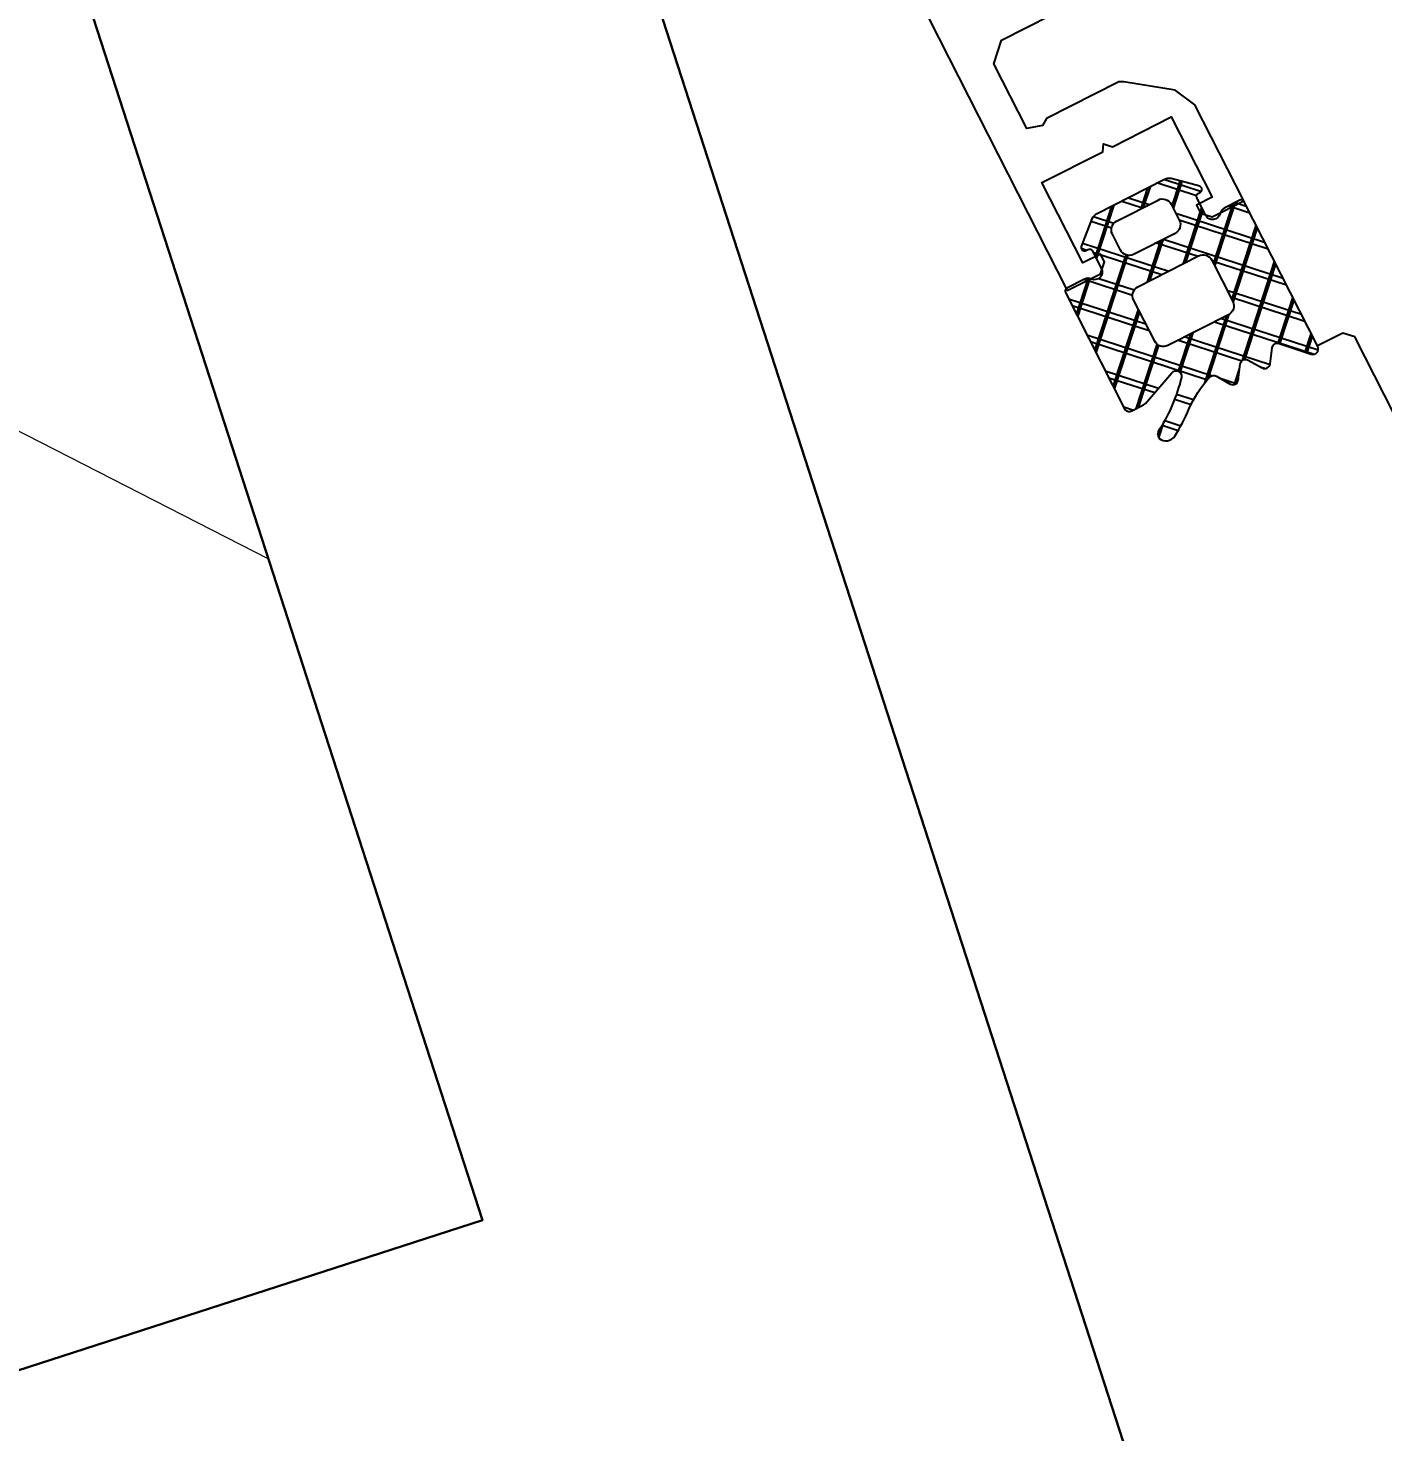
# Model space of a CAD drawing. Header units: millimetres. Extents: x -8689834 to 9419935, y 0 to 135940.
# Drawn here: x 75790.4 to 75865.5, y 106434.4 to 106512.2 of the extents above; entities that cross this region are included whole.
import ezdxf
from ezdxf import colors
from ezdxf.entities.mleader import LeaderData, LeaderLine
from ezdxf.math import Vec2, Vec3

# ---------------------------------------------------------------- set-up
doc = ezdxf.new("R2010")
doc.units = ezdxf.units.MM
doc.header["$MEASUREMENT"] = 0
doc.linetypes.add('HIDDEN', pattern=[6, 4, -2])
doc.layers.get('0').update_dxf_attribs({"color": 250, "lineweight": 9})
for name, color, linetype, lineweight in [('АР_Колонны', 250, 'Continuous', 30), ('АР_Колонны Штрих', 250, 'Continuous', 5), ('АР_Окна', 4, 'Continuous', 0), ('АР_Отметки', 250, 'Continuous', 15), ('АР_стены', 250, 'Continuous', 30), ('АР_Сущ Несущая стена', 216, 'Continuous', 30), ('перекр 0.3', 181, 'Continuous', 30)]:
    doc.layers.add(name, color=color, linetype=linetype, lineweight=lineweight)
doc.layers.add('АР_новое окно', color=155, linetype='Continuous')
doc.layers.get('0').freeze()
doc.styles.add('ISOCPEUR', font='isocpeur.ttf', dxfattribs={"width": 0.7})

# ---------------------------------------------------------------- blocks, each defined once
blk = doc.blocks.new('A$Cb1ac1438')
at = {"layer": 'АР_Колонны Штрих', "ltscale": 100}
h = blk.add_hatch(dxfattribs=at)
h.set_pattern_fill('ANSI35', color=256, scale=500, angle=-72.0645431068729)
h.set_pattern_definition([(332.9354568931271, (-256735.9129927806, 917047.4838722233), (56.87424014611736, 111.3118179161664), []), (332.9354568931271, (-256708.6942039412, 916963.3908433332), (56.87424014611736, 111.3118179161664), [156.25, -31.25, 0, -31.25])])
h.paths.add_polyline_path([(173.2168417862558, -6154.528628895481), (50.03866453003138, -5773.967021993492), (-330.5229423719575, -5897.145199249746), (-207.3447651157039, -6277.70680615172)])
at = {"layer": 'АР_Колонны', "ltscale": 100}
blk.add_lwpolyline([(50.03866453003138, -5773.967021993492), (173.2168417862558, -6154.528628895481), (-207.3447651157039, -6277.70680615172), (-330.5229423719575, -5897.145199249746)], close=True, dxfattribs=at)
blk = doc.blocks.new('_DotSmall')
at = {"color": 0, "linetype": 'ByBlock', "const_width": 0.5}
blk.add_lwpolyline([(-0.0625, 0, 1), (0.0625, 0, 1)], format="xyb", close=True, dxfattribs=at)
blk = doc.blocks.new('стойка витр.')
h = blk.add_hatch()
h.set_pattern_fill('ANSI37', scale=0.5, angle=-69.23283665521843)
h.set_pattern_definition([(335.7671633447816, (-69115.31625940584, 318510.9409690977), (0.6515825639889636, 1.447617495164233), []), (65.76716334478155, (-69115.31625940584, 318510.9409690977), (-1.447617495164233, 0.6515825639889636), [])])
edge = h.paths.add_edge_path()
edge.add_line((-22.69442369043827, 14.13646889062511), (-23.03581465108437, 15.03674084689555))
edge.add_arc((-23.43472203482704, 14.88552442783714), 0.426606969231953, 20.76054121617168, 72.29995807937499)
edge.add_arc((-23.17519432072194, 15.69843630689562), 0.4267278803337561, 110.7639791014305, 252.28796188313498, ccw=False)
edge.add_line((-23.32647754022037, 16.09744767434313), (-22.30045238576713, 16.48652534212306))
edge.add_arc((-22.23557122191811, 16.31559297980009), 0.1828317202011609, 20.74895968860318, 110.7853670150393, ccw=False)
edge.add_line((-22.06459766681655, 16.38036551539699), (-22.02136925791274, 16.26636916297139))
edge.add_arc((-21.85036169383434, 16.33121481389334), 0.1828894349477776, 200.7666051414026, 335.7779732891441)
edge.add_line((-21.68357339510112, 16.25618009645405), (-21.08991230116226, 17.78525728297245))
edge.add_arc((-21.70321396183568, 17.95657679537892), 0.6367804192309714, 344.3928406199507, 381.7248777476984)
edge.add_line((-21.1116628201562, 18.19228116337763), (-22.58147269752226, 22.06827310883818))
edge.add_arc((-23.18057156739388, 21.852472630542), 0.6367804192296693, 19.80944894391843, 57.14148607166609)
edge.add_line((-22.83507592984824, 22.38737642259366), (-24.29334917705273, 23.13834224954917))
edge.add_arc((-24.36844682475663, 22.97158227615987), 0.1828894349476184, 65.75635339884347, 200.7677215648203)
edge.add_line((-24.53945312526776, 22.90673329312267), (-24.49622471639304, 22.79273694081348))
edge.add_arc((-24.66715707872659, 22.7278557770023), 0.1828317201976129, -69.25104032206309, 20.78536700277641, ccw=False)
edge.add_line((-24.60238454316277, 22.55688222189201), (-25.62840969761601, 22.16780455411208))
edge.add_arc((-25.77973726672901, 22.56679910380675), 0.4267278803402734, 149.2463648073436, 290.7703475895543, ccw=False)
edge.add_arc((-26.51302534269302, 23.00322659508151), 0.4266069692186295, 329.2343686070108, 380.7737854734352)
edge.add_line((-26.11415292418678, 23.1545352198882), (-26.50320860397187, 24.18050239048171))
edge.add_arc((-26.6741821590871, 24.11572985494814), 0.1828317201915107, 20.74895966852365, 110.7853670116034)
edge.add_line((-26.73906332292245, 24.28666221726598), (-33.46508004333009, 21.73609814226074))
edge.add_arc((-33.37260125833668, 21.44478009969028), 0.3056444463767395, 107.6120180140902, 200.6882886899978)
edge.add_line((-33.6585366082727, 21.33680091994756), (-33.39916615508264, 20.65282280623796))
edge.add_arc((-33.11489203283651, 20.76049792175978), 0.3039830703862393, 200.7452912846324, 225.8123610097134)
edge.add_line((-33.32677140043234, 20.54252351805917), (-31.79381202385412, 18.90709041146329))
edge.add_arc((-32.0063560722166, 18.68866847666476), 0.3047673113958362, -108.86283880448178, 45.781400895661875, ccw=False)
edge.add_arc((-28.70749382052437, 27.75544220980088), 9.952967568180252, 231.9543329511108, 250.0411665169116, ccw=False)
edge.add_arc((-35.13741779119496, 19.64784166335459), 0.4002801790554734, 42.30928712460122, 119.2250395725891)
edge.add_arc((-34.91139847875967, 19.56672148584141), 0.6024183835395109, 134.3950067436913, 228.6478049676944)
edge.add_arc((-28.53884731806517, 27.80771469972205), 11.01872594929672, 232.0873456721725, 240.8889416158169)
edge.add_arc((-36.88860151399224, 12.8729826853881), 6.091684827127049, 40.75890454826748, 60.61437004968877, ccw=False)
edge.add_arc((-32.50226594848368, 16.64775385941913), 0.3047655738188228, -34.89587558046088, 41.60271899476669, ccw=False)
edge.add_line((-32.25229934006347, 16.47340148731018), (-32.76342180219945, 15.75802363698313))
edge.add_arc((-32.51342051808022, 15.58368567090239), 0.3047857747310843, 145.1100748179471, 256.4242518685471)
edge.add_line((-32.58496309185284, 15.28741547561367), (-31.72801335877739, 15.09082250765641))
edge.add_arc((-31.79955593254474, 14.79455231235153), 0.3047857747455557, -34.88992517811971, 76.42425187022229, ccw=False)
edge.add_line((-31.54955464840168, 14.62021434627968), (-32.06065512256464, 13.90477851201285))
edge.add_arc((-31.81065383841726, 13.73044054594722), 0.304785774745541, 145.1100748233031, 256.4242518693868)
edge.add_line((-31.88219641218893, 13.4341703506434), (-31.02524667911348, 13.23757738269342))
edge.add_arc((-31.09682011228135, 12.94126594878393), 0.3048331054871362, -24.2246592297883, 76.42043308581259, ccw=False)
edge.add_line((-30.81882951050648, 12.81618818287097), (-31.59985344059533, 11.12048939903616))
edge.add_arc((-31.32187980059053, 10.99539431777895), 0.3048247429134716, 155.7710645559098, 290.7402899417831)
edge.add_line((-31.21393143609748, 10.71032366952568), (-22.80062470957637, 13.90072279884771))
edge.add_arc((-22.86539724513609, 14.07169635396312), 0.1828317202009504, 290.7489596761703, 380.7489600455551)
edge = h.paths.add_edge_path(flags=16)
edge.add_line((-23.10434971895302, 21.04022295145114), (-22.19142218885827, 18.63276889372355))
edge.add_arc((-22.69773797682865, 18.4407695405971), 0.5414973949605305, -69.23283665472542, 20.767163345274582, ccw=False)
edge.add_line((-22.5057386237022, 17.93445375262672), (-23.43116100440966, 17.58352553217992))
edge.add_arc((-23.62316035752519, 18.08984132014666), 0.5414973949532591, 200.7671633443313, 290.7671633443313, ccw=False)
edge.add_line((-24.12947614549194, 17.89784196703113), (-25.04240367558668, 20.30529602475872))
edge.add_arc((-24.53608788761267, 20.4972953778888), 0.541497394965222, 110.76716334549809, 200.7671633454981, ccw=False)
edge.add_line((-24.72808724074275, 21.00361116586282), (-23.80266486003529, 21.35453938630963))
edge.add_arc((-23.6106655069234, 20.84822359833925), 0.5414973949553709, 20.767163343835023, 110.767163343835, ccw=False)
edge = h.paths.add_edge_path(flags=16)
edge.add_line((-26.85119390953332, 20.26120087689196), (-25.51269974335446, 16.73149769075098))
edge.add_arc((-26.01901553132848, 16.5394983376209), 0.541497394965222, -69.23283665450191, 20.76716334549809, ccw=False)
edge.add_line((-25.82701617819839, 16.03318254964688), (-28.23444912247942, 15.12026302596496))
edge.add_arc((-28.4264484756095, 15.62657881394625), 0.5414973949720253, 200.7671633452251, 290.76716334522513, ccw=False)
edge.add_line((-28.9327642635908, 15.43457946081617), (-30.27125842979876, 18.96428264696442))
edge.add_arc((-29.76494264181383, 19.15628200007632), 0.5414973949689773, 110.76716334328901, 200.767163343289, ccw=False)
edge.add_line((-29.95694199492573, 19.66259778806125), (-27.5495090506447, 20.57551731175045))
edge.add_arc((-27.35750969751825, 20.06920152376551), 0.541497394974137, 20.767163344728715, 110.76716334472869, ccw=False)
at = {"lineweight": 0, "ltscale": 100, "transparency": 33554687}
for points in [[(65.92687011216185, 59.2824299609274), (-26.6419368966599, 24.17953274302999), (-25.90703195796232, 22.24153677027789), (-25.27813291337225, 21.95846499659092), (-24.82208952034125, 22.13140062004823), (-25.21116718812846, 23.15742577453057), (-20.53714279274573, 24.92985650197079), (-19.19699615391437, 21.39579562939616), (-18.76855027934653, 21.29748815141647), (-18.98085410959902, 20.82581386800302), (-17.68393587967148, 17.40574934773758), (-22.35796027505421, 15.63331862029736), (-22.70380953396671, 16.54534742246324), (-23.1598529269977, 16.37241179900593), (-23.44292470067739, 15.74351275440858), (-22.75122618288151, 13.91945515007683), (-17.16517298531835, 16.03773513642955), (-16.24131551088067, 17.04008095841709), (-15.46667035139399, 19.81128934778826), (-15.4391308168415, 20.08251046122314), (-17.03864790883381, 24.30054944750736), (-17.39634782800567, 24.5561396704943), (-17.47095398549573, 25.44057095424068), (-13.70890040838276, 26.86717441076325), (-12.4510803312005, 26.30097287951503), (-4.305940852005733, 4.821667629301373)], [(-69.8438361948356, -5.633594956780144), (-69.21493715024553, -5.916666730459838), (-30.90838462579995, 8.609511357899464), (-30.62531285212026, 9.238410402496811), (-31.1873041553481, 10.72042096611403)]]:
    blk.add_lwpolyline(points, dxfattribs=at)
at = {"color": 7, "lineweight": 0, "ltscale": 100, "transparency": 33554687}
blk.add_lwpolyline([(-22.69442369043827, 14.13646889062511), (-23.03581465108437, 15.03674084689555, 0.2287523810762611), (-23.30501911480678, 15.29193636016134, -0.7101639231358212), (-23.32647754022037, 16.09744767434313), (-22.30045238576713, 16.48652534212306, -0.4143996870914876), (-22.06459766681655, 16.38036551539699), (-22.02136925791274, 16.26636916297139, 0.6682503890445888), (-21.68357339510112, 16.25618009645405), (-21.08991230116226, 17.78525728297245, 0.1643479059441302), (-21.1116628201562, 18.19228116337763), (-22.58147269752226, 22.06827310883818, 0.1643479059441302), (-22.83507592984824, 22.38737642259366), (-24.29334917705273, 23.13834224954917, 0.6682503891596868), (-24.53945312526776, 22.90673329312267), (-24.49622471639304, 22.79273694081348, -0.4143996870833266), (-24.60238454316277, 22.55688222189201), (-25.62840969761601, 22.16780455411208, -0.7101639231391418), (-26.14645609946456, 22.78500538597291, 0.2287523810910513), (-26.11415292418678, 23.1545352198882), (-26.50320860397187, 24.18050239048171, 0.4143996871765861), (-26.73906332292245, 24.28666221726598), (-33.46508004333009, 21.73609814226074, 0.4300281847644905), (-33.6585366082727, 21.33680091994756), (-33.39916615508264, 20.65282280623796, 0.1098139781175365), (-33.32677140043234, 20.54252351805917), (-31.79381202385412, 18.90709041146329, -0.8000358277039689), (-32.10488848172827, 18.40026861818478, -0.07908294790216032), (-34.84140179419774, 19.91728321780829, 0.3488032577412263), (-35.33285102594527, 19.99716969329165, 0.4361245879823007), (-35.30940773655311, 19.11450854978466, 0.03842309887939363), (-33.89950172111276, 18.18089248692559, -0.08685322061285544), (-32.2743724368047, 16.85010652759956, -0.3467629046601076), (-32.25229934006347, 16.47340148731018), (-32.76342180219945, 15.75802363698313, 0.5278770357902526), (-32.58496309185284, 15.28741547561367), (-31.72801335877739, 15.09082250765641, -0.5278770357776507), (-31.54955464840168, 14.62021434627968), (-32.06065512256464, 13.90477851201285, 0.5278770357650493), (-31.88219641218893, 13.4341703506434), (-31.02524667911348, 13.23757738269342, -0.4697389635461835), (-30.81882951050648, 12.81618818287097), (-31.59985344059533, 11.12048939903616, 0.667984424932516), (-31.21393143609748, 10.71032366952568), (-22.80062470957637, 13.90072279884771, 0.4142135642613711)], format="xyb", close=True, dxfattribs=at)
for points in [[(-26.73906332292245, 24.28666221726598), (-26.73906332292245, 24.28666221726598)], [(-22.80062470957637, 13.90072279884771), (-22.80062470957637, 13.90072279884771)]]:
    blk.add_lwpolyline(points, dxfattribs=at)
at = {"color": 7}
for points in [[(-23.10434971895302, 21.04022295145114), (-22.19142218885827, 18.63276889372355, -0.414213562373095), (-22.5057386237022, 17.93445375262672), (-23.43116100440966, 17.58352553217992, -0.414213562373095), (-24.12947614549194, 17.89784196703113), (-25.04240367558668, 20.30529602475872, -0.414213562373095), (-24.72808724074275, 21.00361116586282), (-23.80266486003529, 21.35453938630963, -0.414213562373095)], [(-26.85119390953332, 20.26120087689196), (-25.51269974335446, 16.73149769075098, -0.414213562373095), (-25.82701617819839, 16.03318254964688), (-28.23444912247942, 15.12026302596496, -0.414213562373095), (-28.9327642635908, 15.43457946081617), (-30.27125842979876, 18.96428264696442, -0.414213562373095), (-29.95694199492573, 19.66259778806125), (-27.5495090506447, 20.57551731175045, -0.414213562373095)]]:
    blk.add_lwpolyline(points, format="xyb", close=True, dxfattribs=at)
at = {"color": 7, "lineweight": 0, "ltscale": 100, "transparency": 33554687}
blk.add_arc((-33.37357679728302, 21.44486016019073), 0.304760386648688, 110.7561904730667, 200.7778938289061, dxfattribs=at)
blk = doc.blocks.new('A$Cec9b444d')
at = {"layer": 'АР_новое окно', "ltscale": 100}
h = blk.add_hatch(dxfattribs=at)
h.set_pattern_fill('ANSI37', color=256, scale=0.4999999999999999, angle=26.94676751923966)
h.set_pattern_definition([(71.94676751923966, (-309002.955189613, -109059.6924787727), (-1.509345793402999, 0.4919669967962001), []), (161.9467675192396, (-309002.955189613, -109059.6924787727), (-0.4919669967962002, -1.509345793402998), [])])
edge = h.paths.add_edge_path()
edge.add_line((205.6677430507813, -6083.809996212934), (204.8094514491993, -6084.246313654682))
edge.add_arc((205.0027297694622, -6084.626625365139), 0.4266069692287022, 116.9401453918649, 168.4795622550944)
edge.add_arc((204.1666044607807, -6084.456111947247), 0.4267278803343298, 206.9435832755114, 348.46756605704104, ccw=False)
edge.add_line((203.7861965615869, -6084.649467873161), (203.2889327432676, -6083.671287039117))
edge.add_arc((203.4518877142515, -6083.588382785058), 0.1828317201948999, 116.9285638655036, 206.9649711919031, ccw=False)
edge.add_line((203.3690870230276, -6083.425375167315), (203.4777676402562, -6083.370126754328))
edge.add_arc((203.3948905976795, -6083.207093195714), 0.1828894349618847, 296.9462093024306, 431.9575774501657)
edge.add_line((203.4515353117975, -6083.033196899654), (201.8674381441641, -6082.607583576981))
edge.add_arc((201.7631332475099, -6083.235763321104), 0.6367804192914065, 80.5724447953397, 117.90448192309)
edge.add_line((201.4651206832188, -6082.673021982728), (197.7698691414735, -6084.551524226417))
edge.add_arc((198.0489059492774, -6085.123911999014), 0.6367804192401882, 115.9890531167098, 153.3210902444526)
edge.add_line((197.4799192624143, -6084.838003880031), (196.890293527659, -6086.368641665333))
edge.add_arc((197.0641684371465, -6086.425351993078), 0.1828894349662911, 161.9359575819789, 296.9473257476167)
edge.add_line((197.1470486565239, -6086.588383936753), (197.2557292736405, -6086.533135523799))
edge.add_arc((197.3386335276157, -6086.696090494786), 0.1828317201604147, 26.928563843074926, 116.9649711679113, ccw=False)
edge.add_line((197.5016411453606, -6086.613289803642), (197.9989049637918, -6087.591470637654))
edge.add_arc((197.6185185586257, -6087.784868845129), 0.4267278803751987, -114.57403102083941, 26.94995176151798, ccw=False)
edge.add_arc((197.2635621262927, -6088.560875474406), 0.4266069692117946, 65.41397278259487, 116.9533896490468)
edge.add_line((197.0701958999082, -6088.180608451547), (196.0920703459306, -6088.677844167968))
edge.add_arc((196.1748710371187, -6088.840851785699), 0.1828317201676758, 116.9285638573288, 206.9649712005322)
edge.add_line((196.0119160661706, -6088.923756039771), (199.2716848371937, -6095.336133569462))
edge.add_arc((199.5513552103359, -6095.212833083011), 0.3056444463302385, 203.7916221827708, 296.8678928588355)
edge.add_line((199.6894866016972, -6095.485483493414), (200.3415703044209, -6095.15399301577))
edge.add_arc((200.2039200340382, -6094.882961449212), 0.3039830702644244, 296.9248954698567, 321.9919651949116)
edge.add_line((200.4434357151159, -6095.07014570476), (201.904349773585, -6093.370046881156))
edge.add_arc((202.1443819352427, -6093.557843780663), 0.3047673113947067, -12.683234628559376, 141.9610050718402, ccw=False)
edge.add_arc((192.7751845537683, -6091.254147075157), 9.952967568203572, 328.13393712547105, 346.22077069127204, ccw=False)
edge.add_arc((201.5278267406964, -6096.773962618948), 0.4002801790519208, 138.4888913042456, 215.4046437522251)
edge.add_arc((201.5841456048399, -6096.540524408022), 0.6024183835288048, 230.5746109179883, 324.8274091420225)
edge.add_arc((192.705061771298, -6091.092107414839), 11.01872594966006, 328.2669498452721, 337.0685457889165)
edge.add_arc((208.4518263286026, -6097.785688030282), 6.091684826945239, 136.9385087238302, 156.7939742252514, ccw=False)
edge.add_arc((204.2268199488682, -6093.83117691021), 0.3047655738076412, 61.28372859413372, 137.7823231694268, ccw=False)
edge.add_line((204.3732514499439, -6093.563894530561), (205.1394924979913, -6093.995039861506))
edge.add_arc((205.2859059440574, -6093.727724558392), 0.3047857747135113, 241.289678993709, 352.6038560441498)
edge.add_line((205.5881558487525, -6093.766959282543), (205.6913597376661, -6092.893826648059))
edge.add_arc((205.9936096423702, -6092.9330613722), 0.3047857747205617, 61.28967899806241, 172.6038560464011, ccw=False)
edge.add_line((206.1400230884193, -6092.665746069069), (206.9063194165188, -6093.096863298119))
edge.add_arc((207.0527328626098, -6092.829547994927), 0.3047857747940722, 241.2896789966674, 352.6038560426722)
edge.add_line((207.354982767384, -6092.868782719097), (207.4581866561856, -6091.995650084644))
edge.add_arc((207.7604808818126, -6092.034911049754), 0.3048331055328315, 71.95494494229712, 172.600037257911, ccw=False)
edge.add_line((207.8549074388508, -6091.745071701916), (209.6248267812612, -6092.339023102242))
edge.add_arc((209.7192723789002, -6092.049198753704), 0.3048247429570066, 251.9506687253827, 386.9198941113074)
edge.add_line((209.9910664293036, -6091.911191079699), (205.9135513607942, -6083.890203138982))
edge.add_arc((205.7505437430222, -6083.973003830171), 0.1828317202051653, 26.92856385194047, 116.9285642214653)
edge = h.paths.add_edge_path(flags=16)
edge.add_line((198.8482309908383, -6084.960698061699), (201.143423665104, -6083.793923746181))
edge.add_arc((201.3888099705774, -6084.276629650204), 0.5414973949080438, 26.946767516131786, 116.94676751613719, ccw=False)
edge.add_line((201.8715158746001, -6084.031243344731), (202.3200224873383, -6084.91351258761))
edge.add_arc((201.8373165833268, -6085.158898893149), 0.5414973949278754, -63.05323247715489, 26.94676752283982, ccw=False)
edge.add_line((202.0827028888658, -6085.641604797161), (199.787510214604, -6086.808379112692))
edge.add_arc((199.5421239090582, -6086.325673208629), 0.5414973949765084, 206.9467675210963, 296.9467675210437, ccw=False)
edge.add_line((199.0594180049959, -6086.571059514175), (198.6109113922537, -6085.688790271282))
edge.add_arc((199.0936172963372, -6085.443403965782), 0.5414973949742274, 116.94676751566371, 206.9467675157046, ccw=False)
edge = h.paths.add_edge_path(flags=16)
edge.add_line((200.0260571916044, -6088.601912450055), (203.3911676778958, -6086.891239299034))
edge.add_arc((203.6365539834411, -6087.373945203098), 0.5414973949771131, 26.94676752107449, 116.9467675209572, ccw=False)
edge.add_line((204.1192598875038, -6087.128558897552), (205.2860239704205, -6089.423731442869))
edge.add_arc((204.8033180663269, -6089.669117748386), 0.5414973949910779, -63.05323248315199, 26.94676751684932, ccw=False)
edge.add_line((205.0487043718439, -6090.15182365248), (201.6835938854485, -6091.86249680356))
edge.add_arc((201.4382075799847, -6091.37979089952), 0.5414973949190819, 206.9467675143432, 296.9467675143998, ccw=False)
edge.add_line((200.9555016759444, -6091.625177204984), (199.7887375930278, -6089.330004659666))
edge.add_arc((200.2714434971214, -6089.084618354149), 0.5414973949911032, 116.94676751684801, 206.9467675168479, ccw=False)
at = {"layer": 'АР_Колонны', "ltscale": 100}
blk.add_lwpolyline([(59.8331733053945, -5722.001139615677), (201.4880771500628, -6159.646987552973), (-236.1577707871749, -6301.301891397656), (-377.8126746318723, -5863.656043460374)], close=True, dxfattribs=at)
at = {"layer": 'АР_новое окно', "ltscale": 100}
for points in [[(151.2444298987936, -6000.563407683617), (196.1079678294999, -6088.815661980413), (197.9555936004825, -6087.876410858529), (198.1693224171059, -6087.220694738372), (197.9483006635265, -6086.785916989846), (196.9701198294008, -6087.283180808248), (194.704850593192, -6082.827109666573), (198.0741155638277, -6081.114324559664), (198.1257315592066, -6080.677785882493), (198.6175186493188, -6080.838082494992), (201.8781030028458, -6079.180545801066), (204.1433722390546, -6083.636616942742), (203.2738720220455, -6084.07863234819), (203.4948937757368, -6084.513410096684), (204.1506098959704, -6084.727138913362), (205.8896103297687, -6083.843108102543), (203.1823256881174, -6078.517536743932), (202.0863550912621, -6077.706945459364), (199.247862203079, -6077.235109487494), (198.975252555957, -6077.236925696253), (194.9539038827016, -6079.281201280747), (194.7383035771771, -6079.664335855733), (193.8670424314593, -6079.833713512105), (192.0437604987448, -6076.247087307282), (192.4712734122556, -6074.935626964967), (212.9489825921519, -6064.525666450681)], [(205.9135513607942, -6083.890203138982), (205.9135513607942, -6083.890203138982)], [(196.0119160661706, -6088.923756039771), (196.0119160661706, -6088.923756039771)], [(230.3983499378972, -6128.557282242769), (230.6120787545206, -6127.901566122611), (212.0467809214178, -6091.381276795571), (211.3910648012961, -6091.167547978862), (209.9781614987919, -6091.885805448967)]]:
    blk.add_lwpolyline(points, dxfattribs=at)
for points in [[(205.6677430507813, -6083.809996212934), (204.8094514491993, -6084.246313654682, 0.2287523810762611), (204.5847174262109, -6084.541424501973, -0.7101639231358212), (203.7861965615869, -6084.649467873161), (203.2889327432676, -6083.671287039117, -0.4143996870914876), (203.3690870230276, -6083.425375167315), (203.4777676402562, -6083.370126754328, 0.6682503890445888), (203.4515353117975, -6083.033196899654), (201.8674381441641, -6082.607583576981, 0.1643479059441302), (201.4651206832188, -6082.673021982728), (197.7698691414735, -6084.551524226417, 0.1643479059441302), (197.4799192624143, -6084.838003880031), (196.890293527659, -6086.368641665333, 0.6682503891596868), (197.1470486565239, -6086.588383936753), (197.2557292736405, -6086.533135523799, -0.4143996870833266), (197.5016411453606, -6086.613289803642), (197.9989049637918, -6087.591470637654, -0.7101639231391418), (197.4410558138569, -6088.172945716518, 0.2287523810910513), (197.0701958999082, -6088.180608451547), (196.0920703459306, -6088.677844167968, 0.4143996871765861), (196.0119160661706, -6088.923756039771), (199.2716848371937, -6095.336133569462, 0.4300281847644905), (199.6894866016972, -6095.485483493414), (200.3415703044209, -6095.15399301577, 0.1098139781175365), (200.4434357151159, -6095.07014570476), (201.904349773585, -6093.370046881156, -0.8000358277039689), (202.4417125681452, -6093.624758717957, -0.07908294790216032), (201.2280860406953, -6096.508670827698, 0.3488032577412263), (201.2015660349082, -6097.005863834123, 0.4361245879823007), (202.0765747762853, -6096.887542303703, 0.03842309887939363), (202.8529959423851, -6095.38532923685, -0.08685322061285544), (204.0011113809039, -6093.626389954264, -0.3467629046601076), (204.3732514499439, -6093.563894530561), (205.1394924979913, -6093.995039861506, 0.5278770357902526), (205.5881558487525, -6093.766959282543), (205.6913597376661, -6092.893826648059, -0.5278770357776507), (206.1400230884193, -6092.665746069069), (206.9063194165188, -6093.096863298119, 0.5278770357650493), (207.354982767384, -6092.868782719097), (207.4581866561856, -6091.995650084644, -0.4697389635461835), (207.8549074388508, -6091.745071701916), (209.6248267812612, -6092.339023102242, 0.667984424932516), (209.9910664293036, -6091.911191079699), (205.9135513607942, -6083.890203138982, 0.4142135642613711)], [(198.8482309908383, -6084.960698061699), (201.143423665104, -6083.793923746181, -0.414213562373095), (201.8715158746001, -6084.031243344731), (202.3200224873383, -6084.91351258761, -0.414213562373095), (202.0827028888658, -6085.641604797161), (199.787510214604, -6086.808379112692, -0.414213562373095), (199.0594180049959, -6086.571059514175), (198.6109113922537, -6085.688790271282, -0.414213562373095)], [(200.0260571916044, -6088.601912450055), (203.3911676778958, -6086.891239299034, -0.414213562373095), (204.1192598875038, -6087.128558897552), (205.2860239704205, -6089.423731442869, -0.414213562373095), (205.0487043718439, -6090.15182365248), (201.6835938854485, -6091.86249680356, -0.414213562373095), (200.9555016759444, -6091.625177204984), (199.7887375930278, -6089.330004659666, -0.414213562373095)]]:
    blk.add_lwpolyline(points, format="xyb", close=True, dxfattribs=at)
blk.add_arc((199.5513806273812, -6095.213811571551), 0.3047603866486879, 206.9357946463112, 296.9574980009581, dxfattribs=at)
at = {"layer": 'АР_новое окно', "ltscale": 100, "rotation": 96.17960417445809}
blk.add_blockref('стойка витр.', (217.2791182096518, -6059.725715317347), dxfattribs=at)

msp = doc.modelspace()

# ---------------------------------------------------------------- linework, layer by layer
at = {"layer": 'АР_Сущ Несущая стена', "lineweight": 18, "ltscale": 100}
msp.add_arc((72772.99728481147, 115471.1195132254), 9768.631074010533, 273.0438524992524, 356.3447467981937, dxfattribs=at)
at = {"layer": 'перекр 0.3', "color": 7, "linetype": 'HIDDEN', "lineweight": 5, "ltscale": 50}
msp.add_arc((72763.67027016463, 115490.418118732), 9136.316380500082, 273.3133217004696, 355.970073585512, dxfattribs=at)

# ---------------------------------------------------------------- block references
at = {"layer": 'АР_Окна', "ltscale": 100}
msp.add_blockref('A$Cec9b444d', (75651.90616839979, 112586.4970597865), dxfattribs=at)
at = {"layer": 'АР_стены', "color": 51, "ltscale": 100, "true_color": 0xf8f6b0}
msp.add_blockref('A$Cb1ac1438', (75642.39691995172, 112600.6824583522), dxfattribs=at)

# ---------------------------------------------------------------- leaders
at = {"layer": 'АР_Отметки'}
ml = msp.add_multileader_mtext('Standard', dxfattribs=at)
ml.set_content('Л.4', color=256, style='ISOCPEUR')
ml.set_leader_properties(color=256, linetype='Continuous', lineweight=-1)
ml.set_arrow_properties(name='DOTSMALL')
ml.build(insert=Vec2(0, 0))
ml.multileader.update_dxf_attribs({"has_text_frame": 1, "text_left_attachment_type": 4, "text_right_attachment_type": 4, "dogleg_length": 100, "arrow_head_size": 180})
ctx = ml.context
ctx.base_point, ctx.char_height, ctx.arrow_head_size, ctx.landing_gap_size, ctx.plane_origin = Vec3(82551.88361877995, 129862.5586691831), 250, 180, 50, Vec3(110672.3311237746, 117704.8992180973)
ctx.left_attachment, ctx.right_attachment = 4, 4
notes = []
notes.append((ctx, [(0, (0, 0, 0), (0, 0), (1, 0), 1, [])]))
ctx.mtext.insert, ctx.mtext.width, ctx.mtext.line_spacing_style, ctx.mtext.flow_direction = Vec3(82601.88361877995, 130195.8920025164), 852.6970314602484, 2, 5
ml = msp.add_multileader_mtext('Standard', dxfattribs=at)
ml.set_content('Л.4', color=256, style='ISOCPEUR')
ml.set_leader_properties(color=256, linetype='Continuous', lineweight=-1)
ml.set_arrow_properties(name='DOTSMALL')
ml.build(insert=Vec2(0, 0))
ml.multileader.update_dxf_attribs({"has_text_frame": 1, "text_left_attachment_type": 4, "text_right_attachment_type": 4, "dogleg_length": 100, "arrow_head_size": 180})
ctx = ml.context
ctx.base_point, ctx.char_height, ctx.arrow_head_size, ctx.landing_gap_size, ctx.plane_origin = Vec3(492034.935902789, 129862.5586691835), 250, 180, 50, Vec3(520155.3834077836, 117704.8992180977)
ctx.left_attachment, ctx.right_attachment = 4, 4
notes.append((ctx, [(0, (0, 0, 0), (0, 0), (1, 0), 1, [])]))
ctx.mtext.insert, ctx.mtext.width, ctx.mtext.line_spacing_style, ctx.mtext.flow_direction = Vec3(492084.935902789, 130195.8920025169), 852.6970314602484, 2, 5
ml = msp.add_multileader_mtext('Standard', dxfattribs=at)
ml.set_content('Л.4', color=256, style='ISOCPEUR')
ml.set_leader_properties(color=256, linetype='Continuous', lineweight=-1)
ml.set_arrow_properties(name='DOTSMALL')
ml.build(insert=Vec2(0, 0))
ml.multileader.update_dxf_attribs({"has_text_frame": 1, "text_left_attachment_type": 4, "text_right_attachment_type": 4, "dogleg_length": 100, "arrow_head_size": 180})
ctx = ml.context
ctx.base_point, ctx.char_height, ctx.arrow_head_size, ctx.landing_gap_size, ctx.plane_origin = Vec3(354034.0396342472, 129862.5586691835), 250, 180, 50, Vec3(382154.4871392418, 117704.8992180977)
ctx.left_attachment, ctx.right_attachment = 4, 4
notes.append((ctx, [(0, (0, 0, 0), (0, 0), (1, 0), 1, [])]))
ctx.mtext.insert, ctx.mtext.width, ctx.mtext.line_spacing_style, ctx.mtext.flow_direction = Vec3(354084.0396342472, 130195.8920025168), 852.6970314602484, 2, 5
ml = msp.add_multileader_mtext('Standard', dxfattribs=at)
ml.set_content('Л.4', color=256, style='ISOCPEUR')
ml.set_leader_properties(color=256, linetype='Continuous', lineweight=-1)
ml.set_arrow_properties(name='DOTSMALL')
ml.build(insert=Vec2(0, 0))
ml.multileader.update_dxf_attribs({"has_text_frame": 1, "text_left_attachment_type": 4, "text_right_attachment_type": 4, "dogleg_length": 100, "arrow_head_size": 180})
ctx = ml.context
ctx.base_point, ctx.char_height, ctx.arrow_head_size, ctx.landing_gap_size, ctx.plane_origin = Vec3(219490.0396342472, 129862.5586691835), 250, 180, 50, Vec3(247610.4871392418, 117704.8992180977)
ctx.left_attachment, ctx.right_attachment = 4, 4
notes.append((ctx, [(0, (0, 0, 0), (0, 0), (1, 0), 1, [])]))
ctx.mtext.insert, ctx.mtext.width, ctx.mtext.line_spacing_style, ctx.mtext.flow_direction = Vec3(219540.0396342472, 130195.8920025168), 852.6970314602484, 2, 5
ml = msp.add_multileader_mtext('Standard', dxfattribs=at)
ml.set_content('+8,260', color=256, style='ISOCPEUR')
ml.set_leader_properties(color=256, linetype='Continuous', lineweight=-1)
ml.set_arrow_properties(name='DOTSMALL')
ml.build(insert=Vec2(0, 0))
ml.multileader.update_dxf_attribs({"has_text_frame": 1, "text_left_attachment_type": 4, "text_right_attachment_type": 4, "dogleg_length": 100, "arrow_head_size": 180})
ctx = ml.context
ctx.base_point, ctx.char_height, ctx.arrow_head_size, ctx.landing_gap_size, ctx.plane_origin = Vec3(82613.4583334605, 129062.3890569007), 250, 180, 50, Vec3(91980.10221023814, 128243.6210549466)
ctx.left_attachment, ctx.right_attachment = 4, 4
notes.append((ctx, [(0, (0, 0, 0), (0, 0), (1, 0), 1, [])]))
ctx.mtext.insert, ctx.mtext.width, ctx.mtext.line_spacing_style, ctx.mtext.flow_direction = Vec3(82663.4583334605, 129395.722390234), 852.6970314602484, 2, 5
ml = msp.add_multileader_mtext('Standard', dxfattribs=at)
ml.set_content('+6,175', color=256, style='ISOCPEUR')
ml.set_leader_properties(color=256, linetype='Continuous', lineweight=-1)
ml.set_arrow_properties(name='DOTSMALL')
ml.build(insert=Vec2(0, 0))
ml.multileader.update_dxf_attribs({"has_text_frame": 1, "text_left_attachment_type": 4, "text_right_attachment_type": 4, "dogleg_length": 100, "arrow_head_size": 180})
ctx = ml.context
ctx.base_point, ctx.char_height, ctx.arrow_head_size, ctx.landing_gap_size, ctx.plane_origin = Vec3(87854.85682144237, 128796.4460044859), 250, 180, 50, Vec3(97221.50069822001, 127977.6780025318)
ctx.left_attachment, ctx.right_attachment = 4, 4
notes.append((ctx, [(0, (0, 0, 0), (0, 0), (1, 0), 1, [])]))
ctx.mtext.insert, ctx.mtext.width, ctx.mtext.line_spacing_style, ctx.mtext.flow_direction = Vec3(87904.85682144237, 129129.7793378192), 852.6970314602484, 2, 5
ml = msp.add_multileader_mtext('Standard', dxfattribs=at)
ml.set_content('+6,175', color=256, style='ISOCPEUR')
ml.set_leader_properties(color=256, linetype='Continuous', lineweight=-1)
ml.set_arrow_properties(name='DOTSMALL')
ml.build(insert=Vec2(0, 0))
ml.multileader.update_dxf_attribs({"has_text_frame": 1, "text_left_attachment_type": 4, "text_right_attachment_type": 4, "dogleg_length": 100, "arrow_head_size": 180})
ctx = ml.context
ctx.base_point, ctx.char_height, ctx.arrow_head_size, ctx.landing_gap_size, ctx.plane_origin = Vec3(114073.0579712804, 126512.8812880571), 250, 180, 50, Vec3(123439.7018480581, 125694.113286103)
ctx.left_attachment, ctx.right_attachment = 4, 4
notes.append((ctx, [(0, (0, 0, 0), (0, 0), (1, 0), 1, [])]))
ctx.mtext.insert, ctx.mtext.width, ctx.mtext.line_spacing_style, ctx.mtext.flow_direction = Vec3(114123.0579712804, 126846.2146213905), 852.6970314602484, 2, 5
ml = msp.add_multileader_mtext('Standard', dxfattribs=at)
ml.set_content('Л.5', color=256, style='ISOCPEUR')
ml.set_leader_properties(color=256, linetype='Continuous', lineweight=-1)
ml.set_arrow_properties(name='DOTSMALL')
ml.build(insert=Vec2(0, 0))
ml.multileader.update_dxf_attribs({"has_text_frame": 1, "text_left_attachment_type": 4, "text_right_attachment_type": 4, "dogleg_length": 100, "arrow_head_size": 180})
ctx = ml.context
ctx.base_point, ctx.char_height, ctx.arrow_head_size, ctx.landing_gap_size, ctx.plane_origin = Vec3(112375.7815591844, 126435.237933181), 250, 180, 50, Vec3(138158.6476285871, 112714.6362037459)
ctx.left_attachment, ctx.right_attachment = 4, 4
notes.append((ctx, [(0, (0, 0, 0), (0, 0), (1, 0), 1, [])]))
ctx.mtext.insert, ctx.mtext.width, ctx.mtext.line_spacing_style, ctx.mtext.flow_direction = Vec3(112425.7815591844, 126768.5712665144), 852.6970314602484, 2, 5
ml = msp.add_multileader_mtext('Standard', dxfattribs=at)
ml.set_content('+8,260', color=256, style='ISOCPEUR')
ml.set_leader_properties(color=256, linetype='Continuous', lineweight=-1)
ml.set_arrow_properties(name='DOTSMALL')
ml.build(insert=Vec2(0, 0))
ml.multileader.update_dxf_attribs({"has_text_frame": 1, "text_left_attachment_type": 4, "text_right_attachment_type": 4, "dogleg_length": 100, "arrow_head_size": 180})
ctx = ml.context
ctx.base_point, ctx.char_height, ctx.arrow_head_size, ctx.landing_gap_size, ctx.plane_origin = Vec3(113314.4335172403, 119320.827540012), 250, 180, 50, Vec3(122681.077394018, 118502.0595380579)
ctx.left_attachment, ctx.right_attachment = 4, 4
notes.append((ctx, [(0, (0, 0, 0), (0, 0), (1, 0), 1, [])]))
ctx.mtext.insert, ctx.mtext.width, ctx.mtext.line_spacing_style, ctx.mtext.flow_direction = Vec3(113364.4335172403, 119654.1608733454), 852.6970314602484, 2, 5
ml = msp.add_multileader_mtext('Standard', dxfattribs=at)
ml.set_content('+8,260', color=256, style='ISOCPEUR')
ml.set_leader_properties(color=256, linetype='Continuous', lineweight=-1)
ml.set_arrow_properties(name='DOTSMALL')
ml.build(insert=Vec2(0, 0))
ml.multileader.update_dxf_attribs({"has_text_frame": 1, "text_left_attachment_type": 4, "text_right_attachment_type": 4, "dogleg_length": 100, "arrow_head_size": 180})
ctx = ml.context
ctx.base_point, ctx.char_height, ctx.arrow_head_size, ctx.landing_gap_size, ctx.plane_origin = Vec3(91686.32085990754, 118811.0305899884), 250, 180, 50, Vec3(101052.9647366852, 117992.2625880343)
ctx.left_attachment, ctx.right_attachment = 4, 4
notes.append((ctx, [(0, (0, 0, 0), (0, 0), (1, 0), 1, [])]))
ctx.mtext.insert, ctx.mtext.width, ctx.mtext.line_spacing_style, ctx.mtext.flow_direction = Vec3(91736.32085990754, 119144.3639233217), 852.6970314602484, 2, 5
for ctx, leaders in notes:
    for number, flags, end, landing, length, lines in leaders:
        leader = LeaderData()
        leader.index, (leader.has_last_leader_line, leader.has_dogleg_vector, leader.attachment_direction) = number, flags
        leader.last_leader_point, leader.dogleg_vector, leader.dogleg_length = Vec3(end), Vec3(landing), length
        for number, points, colour, breaks in lines:
            line = LeaderLine()
            line.index, line.vertices, line.color, line.breaks = number, Vec3.list(points), colors.encode_raw_color(colour), breaks
            leader.lines.append(line)
        ctx.leaders.append(leader)

doc.saveas('drawing.dxf')
